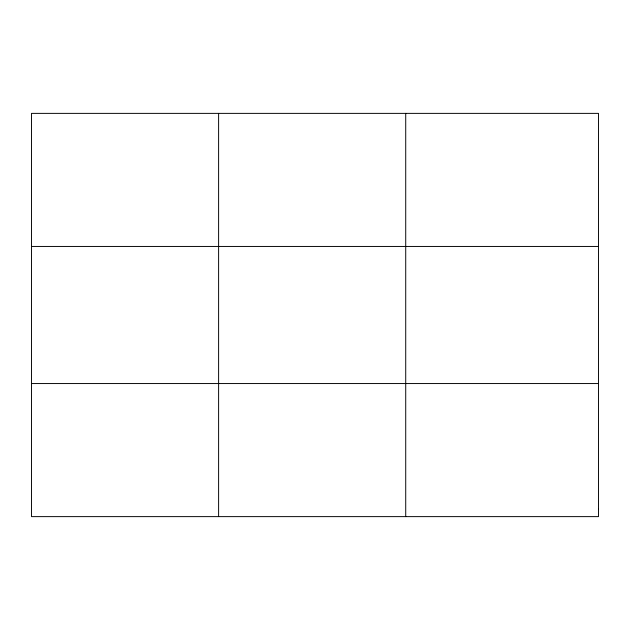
<?xml version="1.0" encoding="UTF-8"?>
<svg xmlns="http://www.w3.org/2000/svg" width="630" height="630" viewBox="0 0 630 630"><rect width="100%" height="100%" fill="white"/><g stroke="black" fill="none" stroke-linecap="round" stroke-linejoin="round"><path stroke-width="0.94" d="M218.61 113.376L218.61 516.624M405.72 113.376L405.72 516.624M31.5 246.448L598.5 246.448M31.5 383.552L598.5 383.552M598.5 508.796L598.5 516.624L31.5 516.624L31.5 113.376L598.5 113.376L598.5 508.796"/></g></svg>
